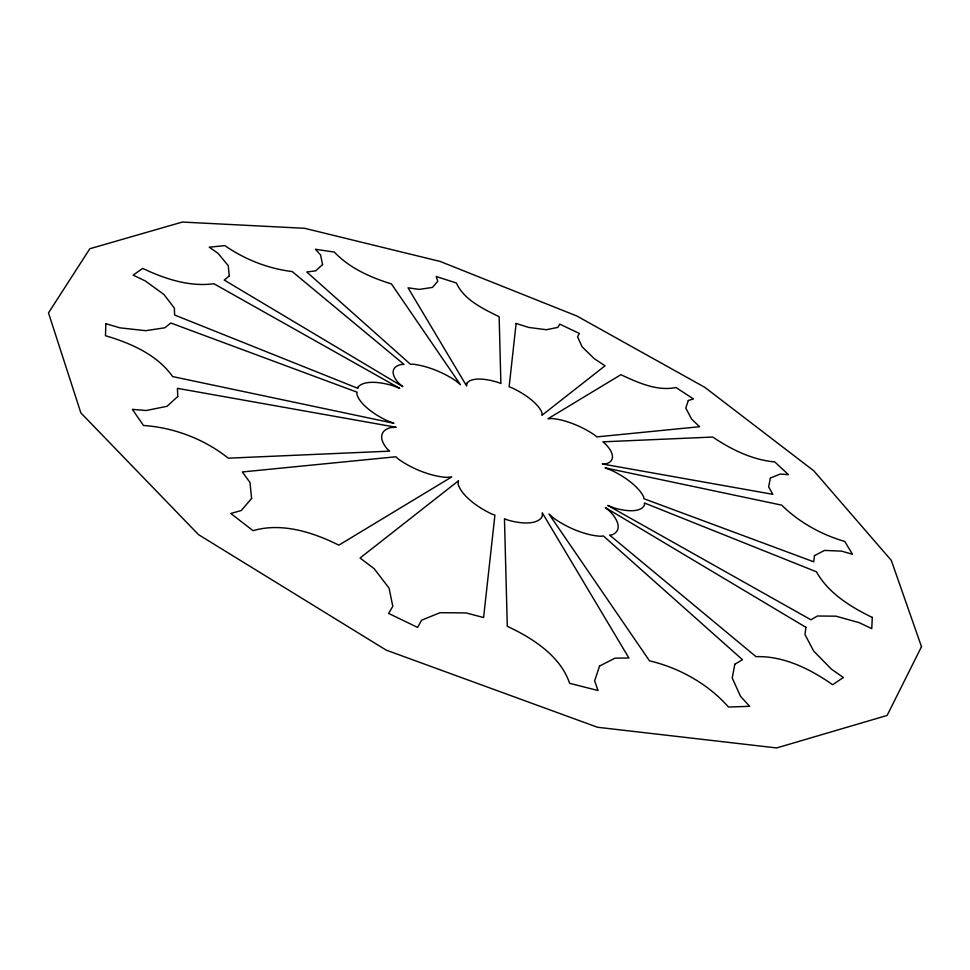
<?xml version="1.0" encoding="UTF-8"?>
<svg xmlns="http://www.w3.org/2000/svg" width="970" height="970" viewBox="0 0 970 970"><rect width="100%" height="100%" fill="white"/><g stroke="black" fill="none" stroke-linecap="round" stroke-linejoin="round"><path stroke-width="1.45" d="M105.875 323.701L105.475 335.717C130.538 343.089 157.188 354.644 172.636 376.578L393.893 423.284L386.872 420.58A44.293 17.618 23.4 0 1 356.778 393.711L357.105 392.195L170.805 322.998L164.851 327.787L145.621 330.685L119.916 327.836L105.875 323.701M872.285 617.441L871.763 628.645L859.323 622.704L835.982 616.18L817.431 616.011L810.944 619.794L607.79 505.455L614.556 508.05A43.529 17.011 26.2 0 0 644.553 504.63L644.371 502.957L816.461 571.803C828.344 593.216 850.751 606.99 872.285 617.441M458.446 480.817L458.155 484.236A46.293 19.339 25.1 0 0 491.172 513.724L494.918 515.143L483.593 617.526L465.952 612.919L440.041 612.688L421.574 620.218L417.609 627.408L388.618 613.416L392.801 606.335L389.055 588.111L374.165 568.699L360.064 558.017L458.446 480.817M466.873 383.283L466.631 386.012L408.043 287.811L419.367 289.399L432.474 287.411L437.785 281.227L436.245 276.535L456.385 282.998C464.012 299.936 483.157 308.787 499.138 316.717L500.896 383.526L497.658 382.265A41.625 15.641 24.6 0 0 466.873 383.283M516.125 323.459L509.129 386.751L512.354 388.012A41.625 15.641 24.6 0 1 541.89 412.529L541.903 415.342L605.037 365.799L594.295 358.694L582.085 346.775L577.55 336.772L579.381 333.462L559.775 324.138L557.847 327.399L546.292 329.727L528.626 327.423L516.125 323.459M805.888 627.299L805.015 634.622L813.648 651.015L831.351 669.106L843.379 677.509L832.636 684.723C810.411 669.07 783.748 655.781 756.006 656.654L609.621 535.113L612.058 534.797A45.311 18.466 26.1 0 0 610.336 511.808L605.365 507.589L805.888 627.299M814.473 555.604L813.733 561.8L643.898 498.713L643.716 497.064A43.529 17.011 26.2 0 0 611.561 470.365L605.062 467.855L781.687 505.14C799.074 522.296 821.384 534.628 844.761 541.454L852.497 554.294L841.657 551.13L824.536 550.426L814.473 555.604M734.86 664.171L732.217 677.994L740.534 696.327L749.664 706.318L728.506 707.033C708.052 683.947 679.436 667.894 649.512 660.837L548.947 513.979L553.979 518.356A45.311 18.466 26.1 0 0 600.903 536.252L603.376 535.937L742.486 659.721L734.86 664.171M770.35 478.064L768.652 486.928L772.823 494.324L602.309 463.975L606.735 463.599A42.025 15.908 25.6 0 0 605.256 443.787L602.879 441.835L712.768 437.046C731.235 449.498 752.38 459.925 774.787 461.926L788.44 474.669L780.219 474.051L770.35 478.064M358.257 386.86L357.942 388.364L174.624 315.02L174.357 308.072L163.918 294.468L145.245 280.924L133.132 275.128L142.699 268.399C164.573 278.79 189.441 287.071 213.873 283.725L399.701 388.327L392.971 385.72A44.293 17.618 23.4 0 0 358.257 386.86M599.557 666.075L594.634 680.807L598.017 690.519L569.62 683.329C560.49 655.914 532.433 638.018 507.298 626.317L504.461 518.768L508.207 520.187A46.293 19.339 25.1 0 0 542.279 516.295L542.266 512.79L628.899 657.999L614.968 658.145L599.557 666.075M688.312 400.501L685.79 408.055L691.598 419.088L699.588 426.715L596.853 436.888L594.489 434.948A42.025 15.908 25.6 0 0 552.391 418.543L547.929 418.785L620.885 374.699C637.763 382.507 657.126 391.492 675.957 387.503L693.441 398.961L688.312 400.501M921.5 646.687L887.113 715.448L776.63 747.943L597.484 727.257L386.157 650.106L198.535 534.664L80.85 412.868L48.5 312.873L89.846 248.732L182.36 222.057L304.604 228.302L440.137 261.439L576.871 316.014L704.838 387.357L813.818 470.826L891.297 560.381L921.5 646.687M251.594 498.471L241.287 510.511L230.787 513.482L253.049 530.675C281.664 522.26 312.958 532.203 338.833 545.164L451.777 476.9L446.455 477.361A45.869 18.951 23.9 0 1 398.294 458.992L395.845 456.773L242.318 471.966L249.993 482.466L251.594 498.471M177.752 396.524L167.022 406.309L146.24 410.504L132.381 409.364L143.487 425.49C173.982 427.527 204.367 439.107 228.289 458.179L389.637 451.147L387.2 448.94A45.869 18.951 23.9 0 1 390.813 427.576L396.16 427.273L177.437 388.339L177.752 396.524M322.561 264.58L315.65 270.86L306.762 271.988L410.455 364.259L412.965 364.211A42.547 16.284 23.7 0 1 456.058 381.004L460.435 384.714L391.407 283.907C370.649 277.469 349.442 268.156 334.371 252.091L315.42 249.254L320.585 254.977L322.561 264.58M229.284 276.001L224.228 280.063L402.78 386.654L398.367 382.81A42.547 16.284 23.7 0 1 401.471 364.453L404.005 364.405L292.225 271.576C268.217 268.605 244.683 259.487 224.894 245.604L209.265 247.192L218.092 253.388L228.241 265.635L229.284 276.001"/></g></svg>
